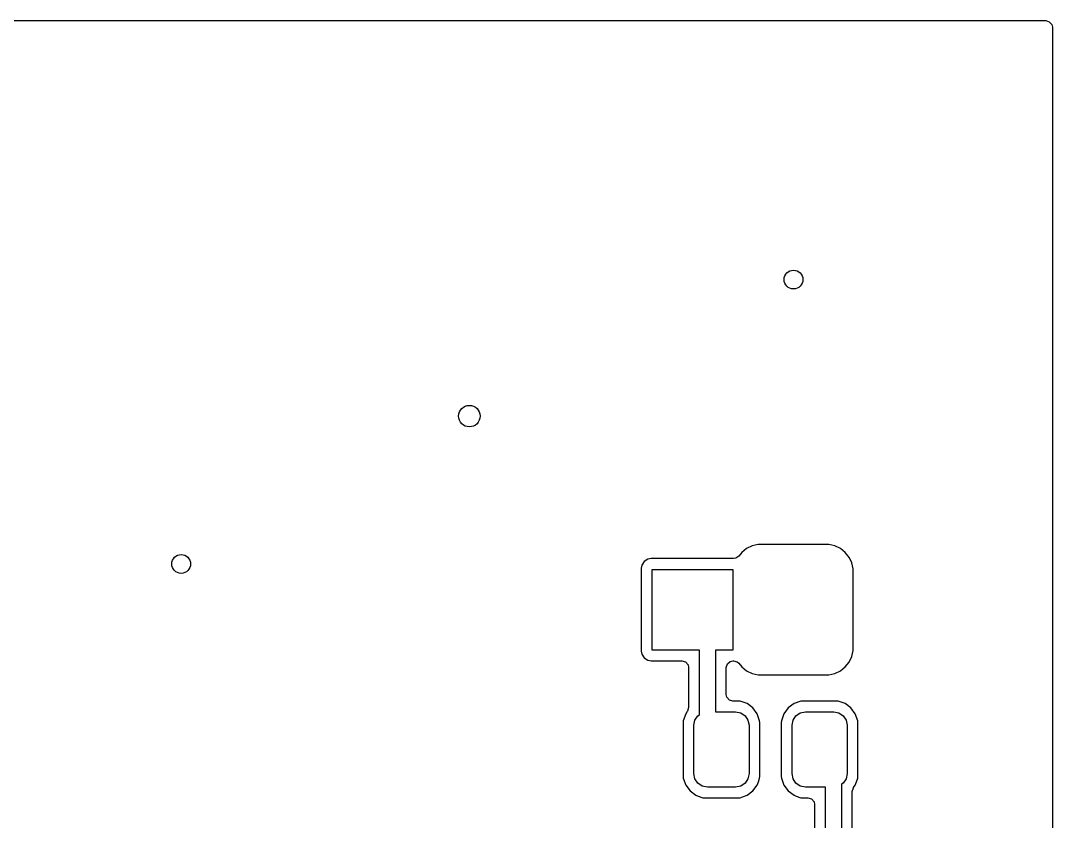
# Model space of a CAD drawing. Extents: x 0.1 to 2.08, y 0.21 to 1.79.
# Drawn here: x 1.325 to 2.081, y 1.203 to 1.79 of the extents above; entities that cross this region are included whole.
import ezdxf

# ---------------------------------------------------------------- set-up
doc = ezdxf.new("R2010")
doc.units = 0
doc.header["$MEASUREMENT"] = 0
doc.layers.add('BLACK', color=7, linetype='CONTINUOUS')

msp = doc.modelspace()

# ---------------------------------------------------------------- linework, layer by layer
at = {"layer": 'BLACK', "linetype": 'CONTINUOUS'}
for p, q in [((0.106634, 1.78959), (2.07604, 1.78959)), ((2.07604, 1.78959), (2.07868, 1.78881)), ((2.07868, 1.78881), (2.08048, 1.78673)), ((2.08048, 1.78673), (2.08093, 1.7847)), ((2.08093, 1.7847), (2.08093, 0.215295)), ((1.86545, 1.40593), (1.86104, 1.40492)), ((1.86772, 1.40593), (1.86545, 1.40593)), ((1.86545, 1.40593), (1.86545, 1.40593)), ((1.86785, 1.40593), (1.86772, 1.40593)), ((1.91504, 1.40593), (1.86785, 1.40593)), ((1.91723, 1.40593), (1.91504, 1.40593)), ((1.92164, 1.40492), (1.91723, 1.40593)), ((1.91723, 1.40593), (1.91723, 1.40593)), ((1.85341, 1.40013), (1.85134, 1.39753)), ((1.85696, 1.40295), (1.85341, 1.40013)), ((1.86104, 1.40492), (1.85696, 1.40295)), ((1.85696, 1.40295), (1.85696, 1.40295)), ((1.92572, 1.40295), (1.92164, 1.40492)), ((1.92164, 1.40492), (1.92164, 1.40492)), ((1.92926, 1.40013), (1.92572, 1.40295)), ((1.92572, 1.40295), (1.92572, 1.40295)), ((1.93134, 1.39753), (1.92926, 1.40013)), ((1.78036, 1.39088), (1.7799, 1.38857)), ((1.7821, 1.39349), (1.78036, 1.39088)), ((1.78036, 1.39088), (1.78036, 1.39088)), ((1.78472, 1.39523), (1.7821, 1.39349)), ((1.78702, 1.39569), (1.78472, 1.39523)), ((1.78472, 1.39523), (1.78472, 1.39523)), ((1.84752, 1.39569), (1.78702, 1.39569)), ((1.84909, 1.39595), (1.84752, 1.39569)), ((1.85134, 1.39753), (1.84909, 1.39595)), ((1.93209, 1.39659), (1.93134, 1.39753)), ((1.93299, 1.39471), (1.93209, 1.39659)), ((1.93209, 1.39659), (1.93209, 1.39659)), ((1.93405, 1.39251), (1.93299, 1.39471)), ((1.93506, 1.38809), (1.93405, 1.39251)), ((1.7799, 1.38857), (1.7799, 1.32796)), ((1.7878, 1.32874), (1.7878, 1.3878)), ((1.7878, 1.3878), (1.84685, 1.3878)), ((1.84685, 1.3878), (1.84685, 1.32874)), ((1.93506, 1.38591), (1.93506, 1.38809)), ((1.93506, 1.33084), (1.93506, 1.38591)), ((1.93506, 1.33071), (1.93506, 1.33084)), ((1.93506, 1.33084), (1.93506, 1.33084)), ((1.93506, 1.32844), (1.93506, 1.33071)), ((1.7799, 1.32796), (1.78036, 1.32566)), ((1.78036, 1.32566), (1.78036, 1.32566)), ((1.78036, 1.32566), (1.7821, 1.32305)), ((1.7821, 1.32305), (1.78472, 1.3213)), ((1.82244, 1.32874), (1.7878, 1.32874)), ((1.82244, 1.28135), (1.82244, 1.32874)), ((1.84685, 1.32874), (1.83425, 1.32874)), ((1.83425, 1.32874), (1.83425, 1.28346)), ((1.93209, 1.31995), (1.93405, 1.32403)), ((1.93405, 1.32403), (1.93506, 1.32844)), ((1.78472, 1.3213), (1.78472, 1.3213)), ((1.78472, 1.3213), (1.78702, 1.32085)), ((1.78702, 1.32085), (1.78702, 1.32085)), ((1.78702, 1.32085), (1.78702, 1.32085)), ((1.78702, 1.32085), (1.80967, 1.32085)), ((1.80967, 1.32085), (1.8123, 1.32007)), ((1.8123, 1.32007), (1.81411, 1.31799)), ((1.81411, 1.31799), (1.81455, 1.31596)), ((1.81455, 1.31596), (1.81455, 1.28653)), ((1.84215, 1.31596), (1.84292, 1.3186)), ((1.84215, 1.29624), (1.84215, 1.31596)), ((1.84292, 1.3186), (1.845, 1.32041)), ((1.845, 1.32041), (1.84703, 1.32085)), ((1.84703, 1.32085), (1.84752, 1.32085)), ((1.84752, 1.32085), (1.85016, 1.32007)), ((1.85016, 1.32007), (1.85134, 1.31901)), ((1.85134, 1.31901), (1.85341, 1.31641)), ((1.85341, 1.31641), (1.85696, 1.31358)), ((1.92572, 1.31358), (1.92926, 1.31641)), ((1.92926, 1.31641), (1.93209, 1.31995)), ((1.85696, 1.31358), (1.85696, 1.31358)), ((1.85696, 1.31358), (1.85696, 1.31358)), ((1.85696, 1.31358), (1.86104, 1.31162)), ((1.86104, 1.31162), (1.86104, 1.31162)), ((1.86104, 1.31162), (1.86104, 1.31162)), ((1.86104, 1.31162), (1.86545, 1.31061)), ((1.86545, 1.31061), (1.91723, 1.31061)), ((1.91723, 1.31061), (1.92164, 1.31162)), ((1.92164, 1.31162), (1.92572, 1.31358)), ((1.84259, 1.29421), (1.84215, 1.29624)), ((1.84439, 1.29213), (1.84259, 1.29421)), ((1.84703, 1.29136), (1.84439, 1.29213)), ((1.81455, 1.28653), (1.81377, 1.28389)), ((1.85105, 1.29136), (1.84703, 1.29136)), ((1.85225, 1.29125), (1.85105, 1.29136)), ((1.85105, 1.29136), (1.85105, 1.29136)), ((1.8573, 1.28948), (1.85225, 1.29125)), ((1.8616, 1.28631), (1.8573, 1.28948)), ((1.8573, 1.28948), (1.8573, 1.28948)), ((1.86478, 1.282), (1.8616, 1.28631)), ((1.88742, 1.28631), (1.88424, 1.282)), ((1.89172, 1.28948), (1.88742, 1.28631)), ((1.89676, 1.29125), (1.89172, 1.28948)), ((1.89172, 1.28948), (1.89172, 1.28948)), ((1.89796, 1.29136), (1.89676, 1.29125)), ((1.89676, 1.29125), (1.89676, 1.29125)), ((1.9229, 1.29136), (1.89796, 1.29136)), ((1.89796, 1.29136), (1.89796, 1.29136)), ((1.9241, 1.29125), (1.9229, 1.29136)), ((1.9229, 1.29136), (1.9229, 1.29136)), ((1.92915, 1.28948), (1.9241, 1.29125)), ((1.93345, 1.28631), (1.92915, 1.28948)), ((1.92915, 1.28948), (1.92915, 1.28948)), ((1.93663, 1.282), (1.93345, 1.28631)), ((1.81239, 1.282), (1.81062, 1.27696)), ((1.81359, 1.28363), (1.81239, 1.282)), ((1.81377, 1.28389), (1.81359, 1.28363)), ((1.81841, 1.27362), (1.81915, 1.27739)), ((1.81915, 1.27739), (1.82129, 1.28058)), ((1.82129, 1.28058), (1.82244, 1.28135)), ((1.83425, 1.28346), (1.84892, 1.28346)), ((1.84892, 1.28346), (1.85268, 1.28272)), ((1.85268, 1.28272), (1.85588, 1.28058)), ((1.85588, 1.28058), (1.85801, 1.27739)), ((1.85801, 1.27739), (1.85876, 1.27362)), ((1.86654, 1.27696), (1.86478, 1.282)), ((1.86478, 1.282), (1.86478, 1.282)), ((1.86478, 1.282), (1.86478, 1.282)), ((1.88424, 1.282), (1.88247, 1.27696)), ((1.88424, 1.282), (1.88424, 1.282)), ((1.89026, 1.27362), (1.89101, 1.27739)), ((1.89101, 1.27739), (1.89314, 1.28058)), ((1.89314, 1.28058), (1.89633, 1.28272)), ((1.89633, 1.28272), (1.9001, 1.28346)), ((1.9001, 1.28346), (1.92077, 1.28346)), ((1.92077, 1.28346), (1.92453, 1.28272)), ((1.92453, 1.28272), (1.92773, 1.28058)), ((1.92773, 1.28058), (1.92986, 1.27739)), ((1.92986, 1.27739), (1.93061, 1.27362)), ((1.93839, 1.27696), (1.93663, 1.282)), ((1.93663, 1.282), (1.93663, 1.282)), ((1.93663, 1.282), (1.93663, 1.282)), ((1.81062, 1.27696), (1.81051, 1.27576)), ((1.81051, 1.27576), (1.81051, 1.23605)), ((1.81841, 1.23819), (1.81841, 1.27362)), ((1.85876, 1.27362), (1.85876, 1.23819)), ((1.86665, 1.27576), (1.86654, 1.27696)), ((1.86654, 1.27696), (1.86654, 1.27696)), ((1.86665, 1.23605), (1.86665, 1.27576)), ((1.88247, 1.27696), (1.88236, 1.27576)), ((1.88236, 1.27576), (1.88236, 1.23605)), ((1.88247, 1.27696), (1.88247, 1.27696)), ((1.89026, 1.23819), (1.89026, 1.27362)), ((1.93061, 1.27362), (1.93061, 1.23819)), ((1.9385, 1.27576), (1.93839, 1.27696)), ((1.93839, 1.27696), (1.93839, 1.27696)), ((1.9385, 1.23605), (1.9385, 1.27576)), ((1.81051, 1.23605), (1.81062, 1.23485)), ((1.81062, 1.23485), (1.81062, 1.23485)), ((1.81062, 1.23485), (1.81239, 1.22981)), ((1.81915, 1.23442), (1.81841, 1.23819)), ((1.82129, 1.23123), (1.81915, 1.23442)), ((1.85801, 1.23442), (1.85588, 1.23123)), ((1.85876, 1.23819), (1.85801, 1.23442)), ((1.86478, 1.22981), (1.86566, 1.23233)), ((1.86566, 1.23233), (1.86654, 1.23485)), ((1.86654, 1.23485), (1.86665, 1.23605)), ((1.86654, 1.23485), (1.86654, 1.23485)), ((1.88236, 1.23605), (1.88247, 1.23485)), ((1.88247, 1.23485), (1.88247, 1.23485)), ((1.88247, 1.23485), (1.88424, 1.22981)), ((1.89101, 1.23442), (1.89026, 1.23819)), ((1.89314, 1.23123), (1.89101, 1.23442)), ((1.92986, 1.23442), (1.92773, 1.23123)), ((1.93061, 1.23819), (1.92986, 1.23442)), ((1.93663, 1.22981), (1.93751, 1.23233)), ((1.93751, 1.23233), (1.93839, 1.23485)), ((1.93839, 1.23485), (1.9385, 1.23605)), ((1.93839, 1.23485), (1.93839, 1.23485)), ((1.81239, 1.22981), (1.81239, 1.22981)), ((1.81239, 1.22981), (1.81556, 1.22551)), ((1.81556, 1.22551), (1.81987, 1.22233)), ((1.82448, 1.2291), (1.82129, 1.23123)), ((1.82825, 1.22835), (1.82448, 1.2291)), ((1.84892, 1.22835), (1.82825, 1.22835)), ((1.85268, 1.2291), (1.84892, 1.22835)), ((1.85588, 1.23123), (1.85268, 1.2291)), ((1.8573, 1.22233), (1.8616, 1.22551)), ((1.8616, 1.22551), (1.86478, 1.22981)), ((1.88424, 1.22981), (1.88424, 1.22981)), ((1.88424, 1.22981), (1.88742, 1.22551)), ((1.88742, 1.22551), (1.89172, 1.22233)), ((1.89633, 1.2291), (1.89314, 1.23123)), ((1.9001, 1.22835), (1.89633, 1.2291)), ((1.91469, 1.22835), (1.9001, 1.22835)), ((1.91469, 0.998543), (1.91469, 1.22835)), ((1.92773, 1.23123), (1.9265, 1.23041)), ((1.9265, 1.23041), (1.9265, 0.998543)), ((1.9344, 1.22518), (1.93517, 1.22782)), ((1.9344, 1.00957), (1.9344, 1.22518)), ((1.93517, 1.22782), (1.93535, 1.22808)), ((1.93535, 1.22808), (1.93663, 1.22981)), ((1.81987, 1.22233), (1.82155, 1.22174)), ((1.82155, 1.22174), (1.82491, 1.22057)), ((1.82491, 1.22057), (1.82611, 1.22045)), ((1.82611, 1.22045), (1.82611, 1.22045)), ((1.82611, 1.22045), (1.85105, 1.22045)), ((1.85105, 1.22045), (1.85225, 1.22057)), ((1.85225, 1.22057), (1.85478, 1.22145)), ((1.85225, 1.22057), (1.85225, 1.22057)), ((1.85478, 1.22145), (1.8573, 1.22233)), ((1.89172, 1.22233), (1.8934, 1.22174)), ((1.8934, 1.22174), (1.89676, 1.22057)), ((1.89676, 1.22057), (1.89796, 1.22045)), ((1.89796, 1.22045), (1.89796, 1.22045)), ((1.89796, 1.22045), (1.90192, 1.22045)), ((1.90192, 1.22045), (1.90456, 1.21968)), ((1.90456, 1.21968), (1.90636, 1.2176)), ((1.90636, 1.2176), (1.9068, 1.21557)), ((1.9068, 1.21557), (1.9068, 1.00957))]:
    msp.add_line(p, q, dxfattribs=at)
at = {"layer": 'BLACK'}
for centre, radius in [((1.89134, 1.6), 0.00689), ((1.654, 1.5), 0.007874), ((1.44291, 1.39173), 0.00689)]:
    msp.add_circle(centre, radius, dxfattribs=at)

doc.saveas('drawing.dxf')
